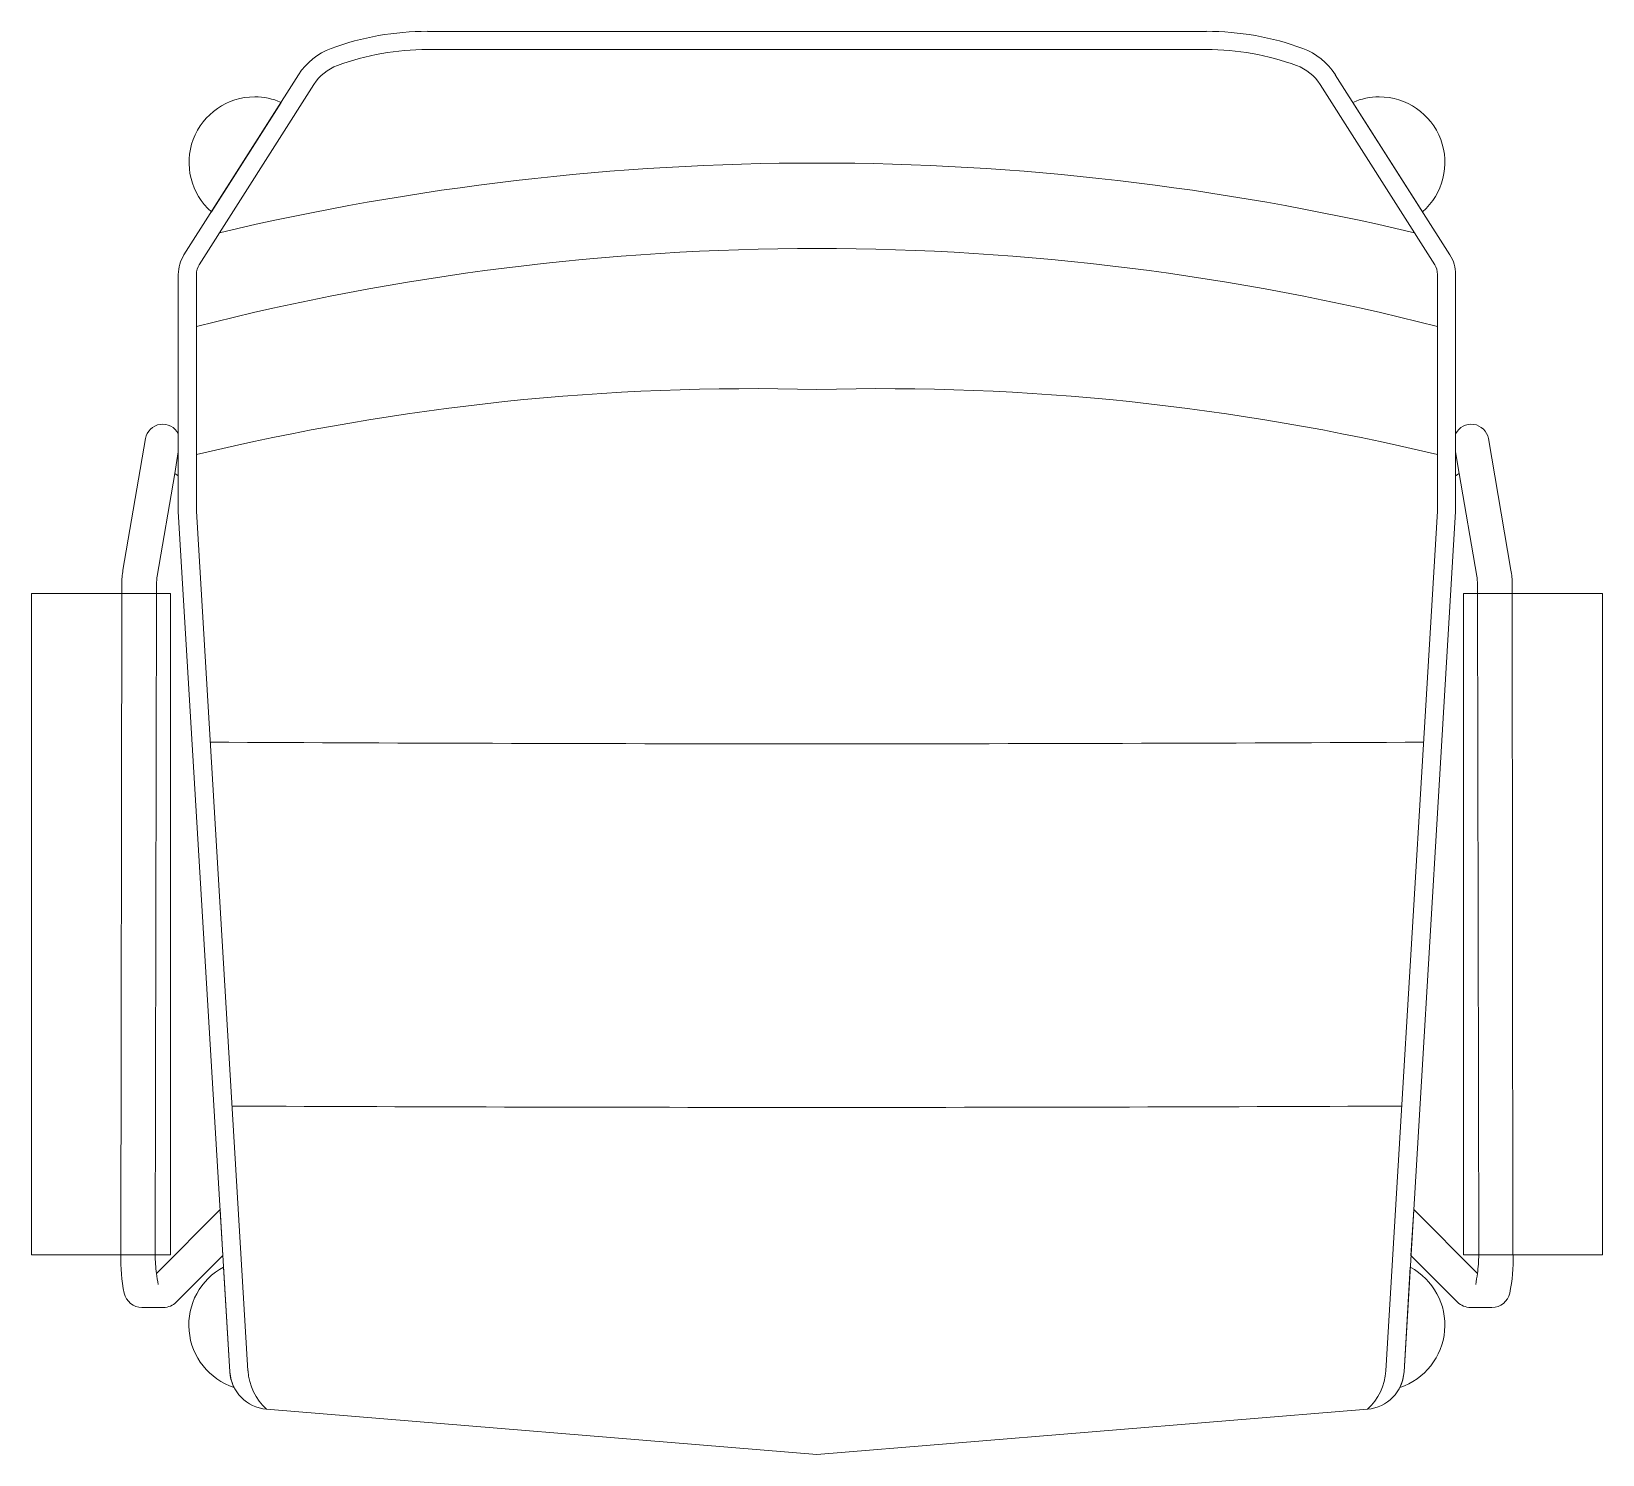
# Model space of a CAD drawing. Header units: inches. Extents: x 46946 to 48441, y 40324 to 42003.
# Drawn here: x 47892.66 to 47914.35, y 40752.84 to 40772.49 of the extents above; entities that cross this region are included whole.
import ezdxf

# ---------------------------------------------------------------- set-up
doc = ezdxf.new("R2010")
doc.units = ezdxf.units.IN
doc.header["$MEASUREMENT"] = 0
doc.layers.add('I-FURN', color=30, linetype='Continuous', lineweight=9)

# ---------------------------------------------------------------- blocks, each defined once
blk = doc.blocks.new('F-TF Swivel Chair - Viccarbe - Maarten - Wooden Base 2-301379-Level 06 - Furniture')
at = {"layer": 'I-FURN'}
for p, q in [((0, 19.656), (-5.378, 19.656)), ((5.378, 19.656), (0, 19.656)), ((-5.378, 19.406), (0, 19.406)), ((5.378, 19.406), (0, 19.406)), ((-7.157, 19.058), (-8.74, 16.569)), ((-6.946, 18.924), (-8.529, 16.434)), ((6.946, 18.924), (8.529, 16.434)), ((8.74, 16.569), (7.157, 19.058)), ((-8.362, 17.163), (-7.4, 18.676)), ((7.4, 18.676), (8.362, 17.163)), ((-8.818, 16.3), (-8.818, 13.024)), ((-8.568, 13.031), (-8.568, 16.3)), ((8.568, 13.031), (8.568, 16.3)), ((8.818, 13.024), (8.818, 16.3)), ((-9.27, 14.032), (-9.582, 12.216)), ((-9.27, 14.032), (-9.582, 12.216)), ((-8.818, 13.516), (-8.818, 14.097)), ((-8.818, 13.516), (-8.818, 14.097)), ((8.818, 14.097), (8.818, 13.516)), ((8.818, 14.097), (8.818, 13.516)), ((9.582, 12.216), (9.27, 14.032)), ((9.582, 12.216), (9.27, 14.032)), ((-8.866, 13.549), (-8.818, 13.847)), ((-8.866, 13.549), (-8.818, 13.847)), ((8.866, 13.549), (8.818, 13.847)), ((-9.109, 12.134), (-8.866, 13.549)), ((-9.109, 12.134), (-8.866, 13.549)), ((-8.866, 13.549), (-8.818, 13.516)), ((-8.866, 13.549), (-8.818, 13.516)), ((8.818, 13.516), (8.866, 13.549)), ((8.818, 13.516), (8.866, 13.549)), ((8.866, 13.549), (9.109, 12.134)), ((8.866, 13.549), (9.109, 12.134)), ((-8.818, 13.024), (-8.106, 1.142)), ((-7.856, 1.157), (-8.568, 13.031)), ((7.856, 1.157), (8.568, 13.031)), ((8.106, 1.142), (8.818, 13.024)), ((-9.599, 12.021), (-9.599, 11.894)), ((-9.599, 12.021), (-9.599, 11.894)), ((-9.119, 11.894), (-9.119, 12.021)), ((-9.119, 11.894), (-9.119, 12.021)), ((9.119, 12.021), (9.119, 11.894)), ((9.119, 12.021), (9.119, 11.894)), ((9.599, 11.894), (9.599, 12.021)), ((9.599, 11.894), (9.599, 12.021)), ((-9.599, 11.894), (-10.847, 11.894)), ((-10.847, 11.894), (-10.847, 2.757)), ((-9.599, 11.894), (-9.61, 2.757)), ((-9.599, 11.894), (-9.119, 11.894)), ((-9.138, 2.757), (-9.119, 11.894)), ((-8.925, 11.894), (-9.119, 11.894)), ((-8.925, 2.757), (-8.925, 11.894)), ((9.119, 11.894), (8.925, 11.894)), ((8.925, 11.894), (8.925, 2.757)), ((9.119, 11.894), (9.138, 2.757)), ((9.119, 11.894), (9.599, 11.894)), ((9.61, 2.757), (9.599, 11.894)), ((10.847, 11.894), (9.599, 11.894)), ((10.847, 2.757), (10.847, 11.894)), ((-8.24, 3.383), (-9.12, 2.503)), ((-8.24, 3.383), (-9.12, 2.503)), ((-8.202, 2.75), (-8.24, 3.383)), ((-8.202, 2.75), (-8.24, 3.383)), ((8.24, 3.383), (8.202, 2.75)), ((8.24, 3.383), (8.202, 2.75)), ((9.12, 2.503), (8.24, 3.383)), ((9.12, 2.503), (8.24, 3.383)), ((-10.847, 2.757), (-9.61, 2.757)), ((-9.61, 2.757), (-9.138, 2.757)), ((-9.138, 2.757), (-8.925, 2.757)), ((-8.846, 2.106), (-8.202, 2.75)), ((-8.846, 2.106), (-8.202, 2.75)), ((8.202, 2.75), (8.846, 2.106)), ((8.202, 2.75), (8.846, 2.106)), ((8.925, 2.757), (9.138, 2.757)), ((9.138, 2.757), (9.61, 2.757)), ((9.61, 2.757), (10.847, 2.757)), ((-8.106, 1.142), (-8.193, 2.589)), ((8.192, 2.588), (8.106, 1.142)), ((-9.32, 2.032), (-9.023, 2.032)), ((-9.32, 2.032), (-9.023, 2.032)), ((9.023, 2.032), (9.32, 2.032)), ((9.023, 2.032), (9.32, 2.032)), ((-7.602, 0.627), (0, 0)), ((0, 0), (7.602, 0.627))]:
    blk.add_line(p, q, dxfattribs=at)
for centre, radius, start, end in [((-5.378, 15.797), 3.86, 90, 110.1511), ((5.378, 15.797), 3.86, 69.8489, 90), ((-6.398, 18.575), 0.9, 110.1511, 147.5508), ((-5.378, 15.797), 3.61, 90, 110.1511), ((5.378, 15.797), 3.61, 69.8489, 90), ((6.398, 18.575), 0.9, 32.4492, 69.8489), ((-6.398, 18.575), 0.65, 110.1511, 147.5508), ((6.398, 18.575), 0.65, 32.4492, 69.8489), ((-7.763, 17.845), 0.907, 90, 228.6953), ((-7.763, 17.845), 0.907, 66.4062, 90), ((7.763, 17.845), 0.907, 90, 113.5938), ((7.763, 17.845), 0.907, 311.3047, 90), ((0.001, -18.002), 35.84, 90.0019, 103.3074), ((-0.001, -18.002), 35.84, 76.6926, 89.9981), ((-8.318, 16.3), 0.5, 147.5508, 180), ((0.001, -18.002), 34.659, 90.002, 104.3147), ((-0.001, -18.002), 34.659, 75.6853, 89.998), ((8.318, 16.3), 0.5, 0, 32.4492), ((-8.318, 16.3), 0.25, 147.5508, 180), ((8.318, 16.3), 0.25, 0, 32.4492), ((-9.034, 13.991), 0.24, 26.1671, 170.2522), ((-9.034, 13.991), 0.24, 26.1671, 170.2522), ((9.034, 13.991), 0.24, 9.7478, 153.8329), ((9.034, 13.991), 0.24, 9.7478, 153.8329), ((-8.449, 12.021), 1.15, 170.2522, 180), ((-8.449, 12.021), 1.15, 170.2522, 180), ((8.449, 12.021), 1.15, 360, 9.7478), ((8.449, 12.021), 1.15, 0, 9.7478), ((-8.449, 12.021), 0.67, 170.2522, 180), ((-8.449, 12.021), 0.67, 170.2522, 180), ((8.449, 12.021), 0.67, 0, 9.7478), ((8.449, 12.021), 0.67, 0, 9.7478), ((-7.379, 2.686), 2.233, 178.185, 191.7597), ((-7.379, 2.686), 2.233, 178.185, 191.7597), ((-6.726, 2.798), 2.412, 180.9696, 187.0304), ((-6.726, 2.798), 2.412, 180.9696, 187.0304), ((6.726, 2.798), 2.412, 352.9696, 359.0304), ((6.726, 2.798), 2.412, 352.9696, 359.0304), ((7.379, 2.686), 2.233, 348.2403, 1.815), ((7.379, 2.686), 2.233, 348.2403, 1.815), ((-6.913, 2.773), 2.223, 186.9951, 191.0049), ((-6.913, 2.773), 2.223, 186.9951, 191.0049), ((-7.766, 1.789), 0.907, 118.0719, 251.921), ((7.763, 1.789), 0.907, 288.2701, 61.7617), ((6.913, 2.773), 2.223, 348.9951, 353.0049), ((-9.32, 2.282), 0.25, 191.7597, 270), ((-9.32, 2.282), 0.25, 191.7597, 270), ((9.32, 2.282), 0.25, 270, 348.2403), ((9.32, 2.282), 0.25, 270, 348.2403), ((-9.023, 2.282), 0.25, 270, 315), ((-9.023, 2.282), 0.25, 270, 315), ((9.023, 2.282), 0.25, 225, 270), ((9.023, 2.282), 0.25, 225, 270), ((-7.557, 1.175), 0.55, 183.4315, 206.9249), ((-7.557, 1.175), 0.55, 183.4315, 265.2859), ((-7.079, 1.204), 0.778, 183.4315, 227.8106), ((7.079, 1.204), 0.778, 312.1894, 356.5685), ((7.557, 1.175), 0.55, 274.7141, 356.5685), ((7.557, 1.175), 0.55, 333.1853, 356.5685)]:
    blk.add_arc(centre, radius, start, end, dxfattribs=at)
for centre, major_axis, ratio, start_param, end_param in [((-0.882, -18.146), (-3.293, 32.703), 0.999599, 6.155943, 6.41892), ((0.882, -18.146), (3.293, 32.703), 0.999599, 6.147451, 6.410427), ((-0.184, 10.544), (-34.715, 0.01), 0.02096, 1.332539, 1.576093), ((0.184, 10.544), (34.715, 0.01), 0.02096, 4.707092, 4.950647), ((-0.194, 5.522), (34.714, 0), 0.020942, 4.483368, 4.717991), ((0.194, 5.522), (-34.714, 0), 0.020942, 1.565195, 1.799817)]:
    blk.add_ellipse(centre, major_axis=major_axis, ratio=ratio, start_param=start_param, end_param=end_param, dxfattribs=at)

msp = doc.modelspace()

# ---------------------------------------------------------------- block references
at = {"layer": 'I-FURN'}
msp.add_blockref('F-TF Swivel Chair - Viccarbe - Maarten - Wooden Base 2-301379-Level 06 - Furniture', (47903.506, 40752.836), dxfattribs=at)

doc.saveas('drawing.dxf')
